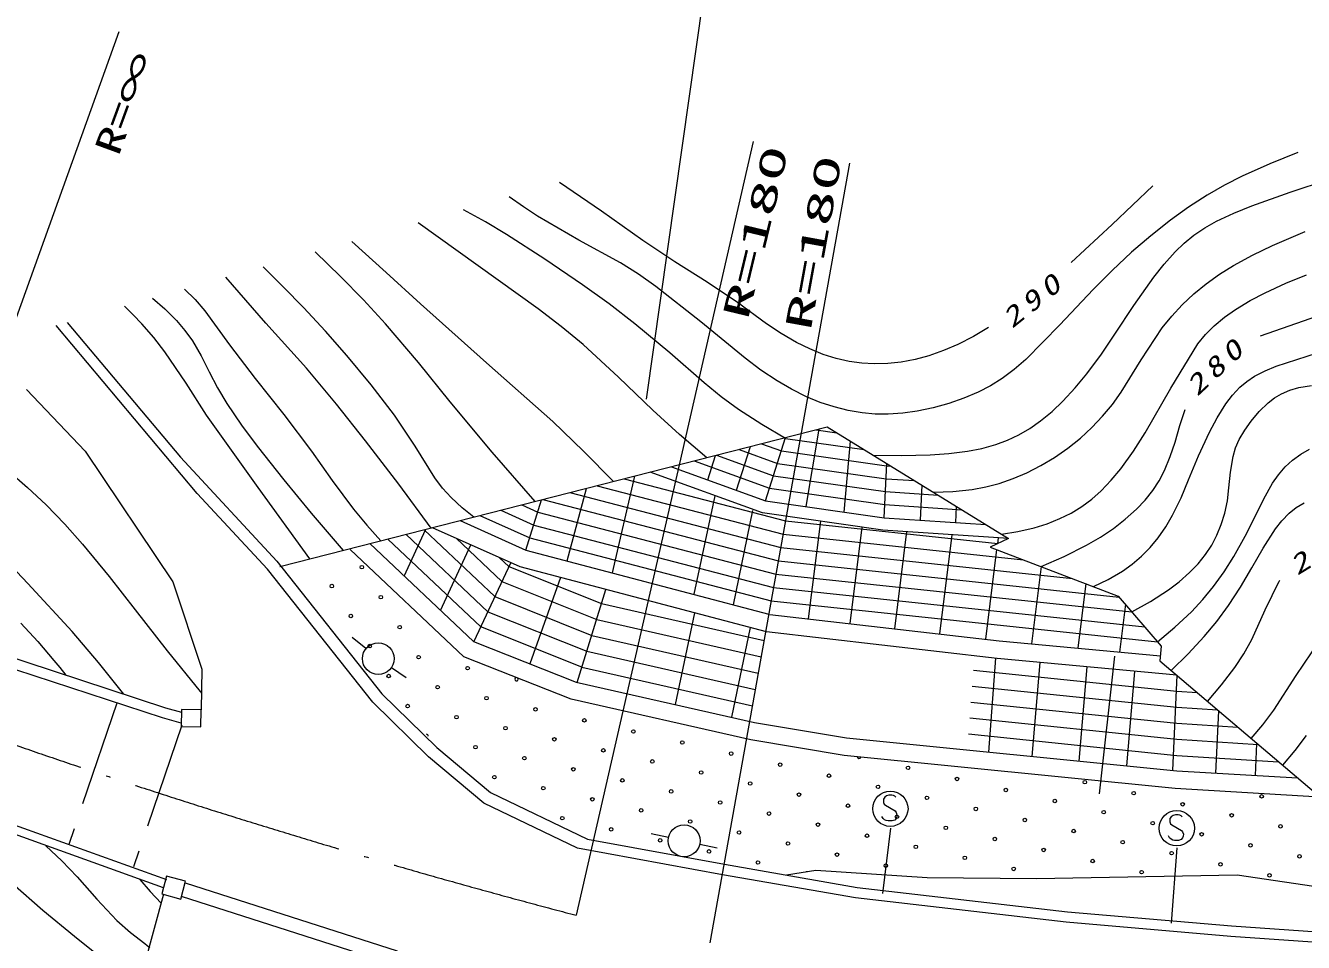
# Model space of a CAD drawing. Units: millimetres, scale not verified. Extents: x 73814 to 713814, y -8528 to 351472.
# Drawn here: x 427262 to 499304, y 238887 to 290582 of the extents above; entities that cross this region are included whole.
import ezdxf
from ezdxf.enums import TextEntityAlignment as Align

# ---------------------------------------------------------------- set-up
doc = ezdxf.new("R2010")
doc.units = ezdxf.units.MM
doc.header["$LTSCALE"] = 1000
doc.linetypes.add('DASHED', pattern=[7.5, 6, -1.5])
doc.linetypes.add('LONG_DASHED_DOTTED', pattern=[15.25, 12, -1.5, 0.25, -1.5])
for name, color, linetype, lineweight in [('S-BGD', 7, 'Continuous', 13), ('S-BGD-HTXT', 6, 'Continuous', 13), ('S-BMK', 2, 'LONG_DASHED_DOTTED', 13)]:
    doc.layers.add(name, color=color, linetype=linetype, lineweight=lineweight)
doc.styles.add('ＭＳ ゴシック', font='')
doc.styles.get('ＭＳ ゴシック').set_extended_font_data('MS Gothic')

# ---------------------------------------------------------------- blocks, each defined once
blk = doc.blocks.new('BUHIN48')
at = {"color": 7, "linetype": 'Continuous', "lineweight": 13}
blk.add_lwpolyline([(310, 645), (255, 705), (180, 740), (75, 760), (-80, 760), (-210, 725), (-320, 650), (-385, 540), (-390, 425), (-385, 350), (-345, 250), (-275, 195), (270, -120), (330, -210), (370, -335), (360, -455), (325, -550), (255, -640), (100, -685), (-130, -685), (-230, -670), (-325, -625), (-405, -550), (-475, -435)], dxfattribs=at)
blk.add_circle((0, 0), 995, dxfattribs=at)
blk = doc.blocks.new('BUHIN49')
at = {"color": 7, "linetype": 'Continuous', "lineweight": 13}
blk.add_circle((0, 0), 896, dxfattribs=at)

msp = doc.modelspace()

# ---------------------------------------------------------------- linework, layer by layer
at = {"layer": 'S-BGD'}
for p, q in [((429611, 273845), (436003, 266250)), ((436946, 264197), (428979, 273665)), ((427312, 270069), (430617, 266581)), ((441591, 260077), (472462, 267950)), ((468970, 263790), (470112, 267350)), ((470096, 267299), (474539, 266672)), ((471275, 263461), (471995, 267831)), ((471828, 267788), (472991, 267624)), ((472462, 267950), (482683, 261665)), ((430617, 266581), (435560, 259212)), ((467343, 264381), (468133, 266846)), ((467484, 266680), (469646, 265895)), ((468752, 267003), (469871, 266597)), ((469871, 266597), (475807, 265760)), ((473408, 263156), (473765, 267148)), ((436003, 266250), (441425, 260380)), ((464949, 266034), (469196, 264492)), ((465725, 264969), (466166, 266344)), ((466217, 266357), (469421, 265194)), ((469646, 265895), (475773, 265032)), ((475669, 262833), (475813, 265889)), ((460345, 259725), (461614, 265183)), ((468800, 263108), (462477, 265403)), ((463682, 265710), (468970, 263790)), ((469421, 265194), (475738, 264303)), ((475807, 265760), (476048, 265744)), ((457795, 260397), (458889, 264488)), ((459480, 264639), (469972, 261908)), ((461006, 265028), (470107, 262659)), ((469196, 264492), (475704, 263575)), ((475773, 265032), (477380, 264925)), ((477716, 262697), (477809, 264662)), ((440893, 259924), (436946, 264197)), ((455473, 261009), (456352, 263841)), ((456429, 263861), (469703, 260406)), ((457954, 264250), (469837, 261157)), ((466129, 264077), (464939, 258515)), ((468970, 263790), (475669, 262833)), ((475738, 264303), (478713, 264106)), ((452873, 262954), (455686, 261695)), ((454052, 263254), (455912, 262423)), ((455232, 263555), (456138, 263150)), ((456138, 263150), (469568, 259655)), ((468235, 263235), (467156, 257930)), ((475596, 262137), (468800, 263108)), ((475704, 263575), (480045, 263287)), ((479709, 262564), (479752, 263467)), ((455140, 260063), (450199, 262272)), ((451759, 262670), (455473, 261009)), ((455912, 262423), (469433, 258904)), ((470107, 262659), (482083, 261385)), ((472071, 262640), (471383, 257136)), ((474416, 262305), (473736, 256864)), ((475669, 262833), (481403, 262452)), ((447693, 261633), (452931, 256684)), ((448606, 259538), (449834, 262179)), ((448713, 261893), (453326, 257534)), ((449732, 262153), (453721, 258383)), ((451530, 261677), (454116, 259233)), ((455686, 261695), (469299, 258152)), ((469972, 261908), (483514, 260467)), ((482683, 261665), (475596, 262137)), ((476930, 262048), (476245, 256575)), ((479483, 261878), (478784, 256282)), ((482683, 261665), (481647, 261182)), ((482089, 261704), (482047, 261368)), ((451967, 254988), (445568, 261033)), ((446667, 261371), (452513, 255847)), ((450654, 257604), (452373, 261300)), ((455473, 261009), (469164, 257401)), ((469837, 261157), (486285, 259407)), ((482007, 261044), (481374, 255983)), ((481647, 261182), (488868, 258419)), ((441425, 260380), (447353, 252898)), ((452556, 255876), (454612, 260299)), ((453987, 260578), (454511, 260082)), ((454511, 260082), (459737, 257992)), ((469703, 260406), (488917, 258362)), ((484526, 260080), (483981, 255721)), ((446832, 252429), (440893, 259924)), ((469041, 256400), (455140, 260063)), ((457411, 259464), (455692, 254594)), ((469568, 259655), (489636, 257520)), ((415176, 258666), (435149, 252119)), ((435560, 259212), (437198, 254299)), ((454116, 259233), (459459, 257096)), ((458360, 253551), (459984, 258786)), ((469433, 258904), (490354, 256678)), ((487045, 259116), (486590, 255476)), ((434977, 251544), (414977, 258099)), ((453721, 258383), (459181, 256199)), ((459737, 257992), (468899, 255919)), ((469299, 258152), (491073, 255836)), ((488868, 258419), (491285, 255588)), ((489264, 257955), (488926, 255257)), ((453326, 257534), (458903, 255303)), ((464967, 257473), (463889, 252300)), ((469226, 257385), (482143, 255894)), ((458625, 254406), (452931, 256684)), ((459459, 257096), (468733, 254998)), ((468106, 256646), (467052, 251585)), ((446445, 255452), (445667, 256081)), ((452513, 255847), (458308, 253563)), ((459181, 256199), (468568, 254076)), ((482039, 254899), (469041, 256400)), ((482143, 255894), (491239, 255040)), ((458903, 255303), (468403, 253154)), ((487800, 247273), (488667, 255035)), ((491285, 255588), (491216, 254759)), ((447888, 254380), (448715, 253817)), ((458013, 252604), (451967, 254988)), ((458625, 254406), (468238, 252232)), ((481562, 249623), (481956, 254907)), ((492169, 253948), (482039, 254899)), ((484006, 249380), (484457, 254672)), ((486657, 249117), (487110, 254423)), ((491216, 254759), (507451, 240947)), ((437198, 254299), (437164, 252003)), ((480704, 254236), (492167, 253053)), ((489343, 248850), (489796, 254171)), ((491938, 248593), (492181, 253947)), ((447353, 252898), (450452, 249870)), ((458308, 253563), (468350, 251291)), ((480632, 253339), (492166, 252149)), ((492167, 253053), (493306, 252981)), ((449982, 249351), (446832, 252429)), ((468156, 250310), (458013, 252604)), ((480560, 252442), (492164, 251245)), ((492166, 252149), (494453, 252004)), ((436043, 251254), (434977, 251544)), ((435149, 252119), (436056, 251872)), ((436059, 252026), (436039, 251067)), ((437164, 252003), (436059, 252026)), ((437144, 251044), (437164, 252003)), ((480488, 251546), (492163, 250340)), ((494370, 248439), (494529, 251940)), ((436039, 251067), (437144, 251044)), ((468350, 251291), (473540, 250419)), ((492164, 251245), (495601, 251028)), ((473408, 249427), (468156, 250310)), ((473540, 250419), (492160, 248571)), ((480416, 250649), (492161, 249436)), ((492163, 250340), (496749, 250051)), ((496597, 248306), (496679, 250111)), ((453096, 246743), (449982, 249351)), ((450452, 249870), (453478, 247337)), ((492080, 247574), (473408, 249427)), ((492161, 249436), (497897, 249074)), ((492160, 248571), (498967, 248164)), ((419755, 247987), (435215, 242428)), ((453478, 247337), (458948, 244717)), ((500234, 247087), (492080, 247574)), ((458384, 244211), (453096, 246743)), ((435046, 241957), (423601, 246073)), ((463509, 244800), (462529, 245002)), ((476016, 245328), (475564, 241646)), ((458948, 244717), (466666, 243292)), ((465270, 244430), (466248, 244222)), ((492163, 244230), (491840, 239967)), ((466560, 242701), (458384, 244211)), ((466666, 243292), (474142, 241992)), ((471815, 242949), (470165, 242683)), ((478100, 242535), (471815, 242949)), ((435208, 242632), (434936, 241628)), ((436285, 242340), (435208, 242632)), ((436013, 241336), (436285, 242340)), ((436262, 242256), (448215, 238409)), ((474056, 241398), (466560, 242701)), ((484246, 242466), (478100, 242535)), ((495572, 242673), (484246, 242466)), ((507451, 240947), (495572, 242673)), ((435032, 241602), (433930, 237525)), ((434936, 241628), (436013, 241336)), ((447999, 237638), (436052, 241483)), ((485933, 240022), (474056, 241398)), ((474142, 241992), (485993, 240619)), ((485993, 240619), (495253, 239823)), ((495206, 239225), (485933, 240022)), ((507880, 238320), (495206, 239225)), ((495253, 239823), (507924, 238918))]:
    msp.add_line(p, q, dxfattribs=at)
at = {"layer": 'S-BGD', "linetype": 'DASHED'}
for p, q in [((432409, 252386), (429697, 244412)), ((436066, 251133), (433355, 243159))]:
    msp.add_line(p, q, dxfattribs=at)
at = {"layer": 'S-BGD'}
for points in [[(498992, 283416), (497413, 282786), (495852, 282099), (494856, 281592), (493878, 281027), (492829, 280346), (491804, 279609), (490695, 278735), (489619, 277810), (488518, 276779), (487451, 275698), (485575, 273709), (483647, 271754), (482998, 271191), (482311, 270676), (481660, 270272), (480968, 269914), (480155, 269566), (479306, 269268), (478430, 269023), (477534, 268835), (476719, 268723), (475891, 268669), (475161, 268677), (474432, 268746), (473641, 268882), (472853, 269079), (472063, 269339), (471293, 269656), (470449, 270075), (469636, 270546), (468713, 271160), (467823, 271825), (465329, 273872), (462789, 275878), (461817, 276564), (460804, 277204), (458455, 278490), (456131, 279831), (455325, 280365), (454526, 280928)], [(481558, 273553), (480704, 273050), (479821, 272600), (479021, 272255), (478186, 271963), (477418, 271758), (476626, 271609), (475875, 271528), (475112, 271507), (474402, 271546), (473697, 271646), (472963, 271814), (472234, 272043), (471468, 272350), (470727, 272711), (469868, 273215), (469037, 273773), (467390, 274968), (465697, 276121), (463871, 277265), (462070, 278463), (459727, 280116), (457356, 281732)], [(475047, 266360), (476642, 266336), (478256, 266372), (479304, 266447), (480358, 266583), (481168, 266744), (481959, 266962), (482613, 267201), (483253, 267500), (483883, 267867), (484483, 268287), (485129, 268817), (485742, 269400), (486440, 270150), (487097, 270945), (487910, 272046), (488677, 273184), (489745, 274800), (490871, 276392), (491445, 277131), (492063, 277828), (492572, 278318), (493119, 278761), (493745, 279180), (494407, 279549), (495383, 280004), (496399, 280410), (498557, 281190), (500725, 281911)], [(490816, 281542), (488527, 279369), (486213, 277225)], [(470096, 267299), (468761, 268089), (467454, 268934), (466476, 269657), (465527, 270436), (463588, 272127), (461613, 273769), (460158, 274891), (458666, 275964), (456540, 277407), (454384, 278798), (453184, 279512), (451957, 280197)], [(432807, 252887), (431371, 254665), (429882, 256411), (427387, 259123), (424838, 261804), (424029, 262559), (423173, 263276), (421945, 264201), (420678, 265080), (418387, 266621), (416127, 268213), (414963, 269097), (413829, 270033), (412836, 270933), (411877, 271882), (410048, 273813), (408171, 275707), (406318, 277440), (404415, 279136), (404348, 279196), (404273, 279262)], [(465672, 266218), (464132, 267533), (462623, 268900), (460687, 270767), (458705, 272593), (457457, 273620), (456163, 274608), (452770, 277035), (449389, 279467)], [(478448, 264269), (479538, 264319), (480627, 264430), (481391, 264568), (482154, 264768), (482941, 265039), (483710, 265368), (484501, 265774), (485272, 266238), (486019, 266756), (486729, 267321), (487375, 267911), (487984, 268550), (488533, 269213), (489035, 269913), (490162, 271740), (491340, 273533), (491881, 274204), (492475, 274845), (493126, 275457), (493816, 276023), (494570, 276565), (495357, 277057), (496439, 277643), (497559, 278182), (499407, 278977)], [(460399, 264873), (458714, 266590), (456987, 268264), (453250, 271568), (449521, 274898), (447594, 276659), (445653, 278405)], [(455985, 263743), (453574, 266534), (451202, 269372), (449408, 271583), (447563, 273762), (446310, 275121), (445013, 276439), (444306, 277131), (443588, 277818)], [(496876, 273083), (500919, 274493), (504923, 275954), (506034, 276372), (507171, 276735), (510644, 277420), (514151, 278050), (514680, 278016), (515215, 277920), (515997, 277695), (516767, 277411), (518141, 276830), (519487, 276196), (519791, 276047), (520103, 275891)], [(452532, 262867), (451867, 263400), (451248, 263973), (450776, 264506), (450342, 265086), (449222, 266873), (448054, 268625), (446738, 270321), (445368, 271988), (444179, 273351), (442940, 274680), (441810, 275836), (440659, 276986)], [(450122, 262252), (448299, 264732), (446428, 267176), (444794, 269233), (443107, 271259), (440816, 273800), (438556, 276388)], [(482286, 261909), (483208, 262057), (484125, 262266), (484855, 262494), (485575, 262784), (486204, 263098), (486809, 263469), (487370, 263886), (487901, 264356), (488471, 264949), (489005, 265593), (489717, 266586), (490381, 267615), (491836, 270132), (493359, 272643), (493791, 273161), (494276, 273646), (494858, 274135), (495481, 274579), (496295, 275075), (497147, 275522), (498306, 276053), (499482, 276525)], [(412963, 275776), (415249, 273797), (417578, 271863), (418735, 271029), (419936, 270237), (421295, 269340), (422619, 268394), (424478, 266962), (426301, 265482), (427379, 264546), (428424, 263559), (429470, 262472), (430480, 261335), (431983, 259512), (433444, 257645), (435248, 255327), (437102, 253043), (437140, 252997), (437178, 252950)], [(434424, 275213), (435115, 274608), (435773, 273951), (436248, 273397), (436674, 272807), (437171, 271956), (437622, 271064), (438085, 270155), (438603, 269267), (439441, 268050), (440328, 266867), (441818, 264966), (443360, 263096), (444259, 262039), (445164, 260988)], [(436222, 275725), (436815, 275134), (437363, 274503), (438759, 272576), (440203, 270686), (441815, 268662), (443385, 266593), (444540, 264941), (445750, 263318), (446506, 262414), (447287, 261529)], [(443295, 260511), (440367, 264540), (437469, 268612), (436316, 270423), (435118, 272194), (434490, 273002), (433816, 273770), (433335, 274273), (432837, 274762)], [(487474, 258952), (488298, 259358), (489100, 259821), (489653, 260214), (490172, 260657), (490665, 261157), (491113, 261698), (491544, 262322), (491924, 262978), (492402, 263960), (492827, 264973), (493388, 266331), (494001, 267658), (494435, 268461), (494931, 269249), (495305, 269737), (495727, 270188), (496117, 270521), (496550, 270810), (497139, 271116), (497763, 271372), (500091, 272136)], [(489635, 257520), (490679, 258115), (491698, 258766), (492307, 259224), (492888, 259736), (493360, 260230), (493786, 260761), (494132, 261288), (494425, 261845), (494673, 262447), (494869, 263081), (495018, 263793), (495107, 264516), (495193, 265405), (495338, 266286), (495482, 266768), (495687, 267240), (495992, 267770), (496353, 268274), (496813, 268820), (497311, 269317), (497669, 269597), (498060, 269826), (498535, 270024), (499044, 270170), (499765, 270297)], [(484526, 260080), (485817, 260653), (487079, 261278), (487855, 261728), (488599, 262229), (489261, 262745), (489886, 263310), (490372, 263820), (490810, 264367), (491167, 264919), (491472, 265500), (491798, 266284), (492070, 267097), (492343, 268026), (492633, 268939)], [(491073, 255836), (492049, 256659), (492992, 257532), (493633, 258219), (494236, 258954), (494833, 259780), (495383, 260647), (496025, 261794), (496617, 262978), (497065, 263900), (497563, 264787), (497897, 265259), (498279, 265694), (498693, 266073), (499154, 266411), (499649, 266698)], [(491848, 254221), (492804, 255156), (493716, 256134), (494417, 256983), (495076, 257877), (495759, 258920), (496394, 260002), (497037, 261121), (497732, 262211), (498090, 262664), (498501, 263086), (498897, 263405), (499336, 263682)], [(496348, 250393), (497013, 251163), (497636, 251977), (498887, 253931), (500192, 255856), (500763, 256562), (501390, 257240), (501926, 257742), (502509, 258205), (503037, 258552), (503594, 258846), (504168, 259076), (504773, 259253), (505493, 259395), (506223, 259477), (507137, 259508), (508057, 259479), (509629, 259333), (511194, 259128), (515018, 258538), (518841, 257969)], [(493904, 252472), (494693, 253412), (495433, 254386), (495941, 255163), (496399, 255972), (497147, 257636), (497941, 259256), (497951, 259272), (497968, 259296)], [(426997, 256887), (427945, 255861), (428856, 254787), (429189, 254380), (429525, 253963)], [(498134, 248873), (498830, 249700), (499477, 250561)], [(422891, 246310), (423840, 245086), (424840, 243896), (425654, 243034), (426518, 242205), (428245, 240702), (430018, 239238), (432417, 237315), (434854, 235438), (437757, 233210), (440704, 231024), (441594, 230494), (442525, 230011), (444010, 229311), (445509, 228630)], [(428414, 244342), (429313, 243494), (430177, 242595), (431276, 241334), (432416, 240119), (433178, 239450), (433982, 238825), (434126, 238717), (434270, 238609)], [(433711, 242437), (434289, 241754), (434898, 241107)]]:
    msp.add_lwpolyline(points, dxfattribs=at)
for centre in [(446222, 260046), (444530, 258979), (447289, 258355), (445598, 257288), (448356, 256664), (446665, 255596), (449424, 254972), (452183, 254348), (447732, 253905), (450491, 253281), (448800, 252213), (453250, 252657), (451558, 251589), (456009, 252033), (458767, 251408), (454317, 250965), (461526, 250784), (452626, 249898), (457076, 250341), (464285, 250160), (455384, 249274), (459835, 249717), (467043, 249536), (458143, 248650), (462593, 249093), (465352, 248469), (469802, 248912), (477011, 248731), (453693, 248207), (460902, 248026), (468111, 247845), (472561, 248288), (479770, 248107), (486978, 247926), (456452, 247582), (463661, 247402), (470869, 247221), (475320, 247664), (478078, 247040), (482528, 247483), (489737, 247302), (496946, 247121), (459210, 246958), (461969, 246334), (466419, 246777), (473628, 246597), (480837, 246416), (485287, 246859), (492496, 246678), (457519, 245891), (464728, 245710), (469178, 246153), (476387, 245972), (483596, 245792), (488046, 246235), (490805, 245611), (495255, 246054), (460278, 245267), (467487, 245086), (471937, 245529), (474695, 244905), (479146, 245348), (486354, 245168), (493563, 244987), (498013, 245430), (463036, 244643), (470245, 244462), (477454, 244281), (481904, 244724), (489113, 244543), (496322, 244363), (465795, 244019), (473004, 243838), (480213, 243657), (484663, 244100), (487422, 243476), (491872, 243919), (499081, 243738), (468554, 243395), (475763, 243214), (482972, 243033), (490180, 242852), (494631, 243295), (497389, 242671)]:
    msp.add_circle(centre, 99.5, dxfattribs=at)
for centre, start, end in [((454941, 253724), 100.07743, 36.89765), ((449867, 250522), 1.87257, 93.65218), ((474252, 249355), 181.2592, 347.40323), ((471313, 242771), 85.05063, 113.27423)]:
    msp.add_arc(centre, 99.5, start, end, dxfattribs=at)
at = {"layer": 'S-BGD-HTXT'}
for p, q in [((466303, 298090), (462242, 269509)), ((432516, 290230), (408814, 224217)), ((468277, 284037), (458307, 240420)), ((473719, 282818), (465841, 238856))]:
    msp.add_line(p, q, dxfattribs=at)
at = {"layer": 'S-BMK'}
msp.add_arc((568676, 660919), 434742, 249.86928, 255.29326, dxfattribs=at)

# ---------------------------------------------------------------- block references
at = {"layer": 'S-BGD'}
for name, p in [('BUHIN49', (447145, 254887)), ('BUHIN48', (476016, 246426)), ('BUHIN48', (492163, 245328)), ('BUHIN49', (464390, 244617))]:
    msp.add_blockref(name, p, dxfattribs=at)

# ---------------------------------------------------------------- texts
at = {"layer": 'S-BGD', "char_height": 1100, "attachment_point": 7, "style": 'ＭＳ ゴシック'}
for s, insert, rotation in [('\\T1.33;\\W1.35;\\Q15;290', (482883, 273452), 38.8), ('\\T1.33;\\W1.35;\\Q15;280', (493320, 269623), 42.9), ('\\T1.33;\\W1.35;\\Q15;270', (498958, 259535), 31.5)]:
    msp.add_mtext(s, dxfattribs=dict(at, insert=insert, rotation=rotation))
at = {"layer": 'S-BGD-HTXT', "style": 'ＭＳ ゴシック'}
for s, rotation, width, p in [('R=∞', 69.9, 1.5, (432911, 283013)), ('R=180', 76.5, 2, (468394, 273811)), ('R=180', 79.7, 2, (471947, 273230))]:
    msp.add_text(s, height=1466, rotation=rotation, dxfattribs=dict(at, width=width)).set_placement(p, align=Align.BOTTOM_LEFT)

doc.saveas('drawing.dxf')
